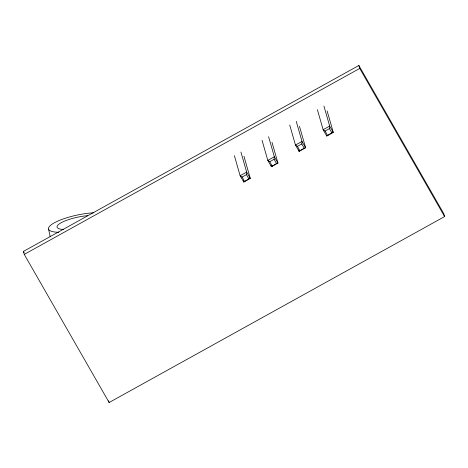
<?xml version="1.0" encoding="UTF-8"?>
<svg xmlns="http://www.w3.org/2000/svg" width="468" height="468" viewBox="0 0 468 468"><rect width="100%" height="100%" fill="white"/><g stroke="black" fill="none" stroke-linecap="round" stroke-linejoin="round"><path stroke-width="0.7" d="M243.945 156.283L250.286 178.396L248.847 178.84L246.443 174.634L246.671 172.095L240.926 152.053M272.007 142.331L277.951 163.063L276.512 163.507L274.108 159.301L274.336 156.757L268.591 136.72M299.473 126.307L305.616 147.73L304.177 148.169L301.772 143.968L302.006 141.424L296.256 121.382M327.138 110.969L333.28 132.391L331.847 132.836L329.437 128.636L329.671 126.091L323.92 106.049M248.847 178.84L243.752 182.023L240.137 175.716L234.392 155.674M276.512 163.507L271.417 166.684L267.801 160.384L262.057 140.341M304.177 148.169L299.081 151.351L295.466 145.045L289.721 125.009M317.386 109.67L323.136 129.712L326.746 136.018L331.847 132.836M23.4 251.427L358.874 65.479L443.752 213.613L444.6 216.573L109.126 402.521L24.248 254.387L23.4 251.427L24.125 252.691M24.248 254.387L359.722 68.439L358.874 65.479M243.354 180.636L243.752 182.023L250.286 178.396L246.671 172.095L240.137 175.716L242.085 177.05L246.443 174.634M271.019 165.303L271.417 166.684L277.951 163.063L274.336 156.757L267.801 160.384L269.749 161.717L274.108 159.301M298.683 149.971L299.081 151.351L305.616 147.73L302.006 141.424L295.466 145.045L297.414 146.385L301.772 143.968M326.746 136.018L333.28 132.391L329.671 126.091L323.136 129.712L325.079 131.046L329.437 128.636M359.722 68.439L444.6 216.573M325.079 131.046L327.489 135.252M297.414 146.385L299.824 150.585M269.749 161.717L272.16 165.918M242.085 177.05L244.489 181.256M108.617 400.743L109.126 402.521M48.549 229.08L50.216 236.796M63.683 229.472A21.826 5.382 -12.2 0 1 60.834 222.926A21.826 5.382 -12.2 0 1 87.762 215.672M58.763 232.286A30.56 7.535 -12.2 0 1 54.194 222.879A30.56 7.535 -12.2 0 1 93.799 212.8"/></g></svg>
